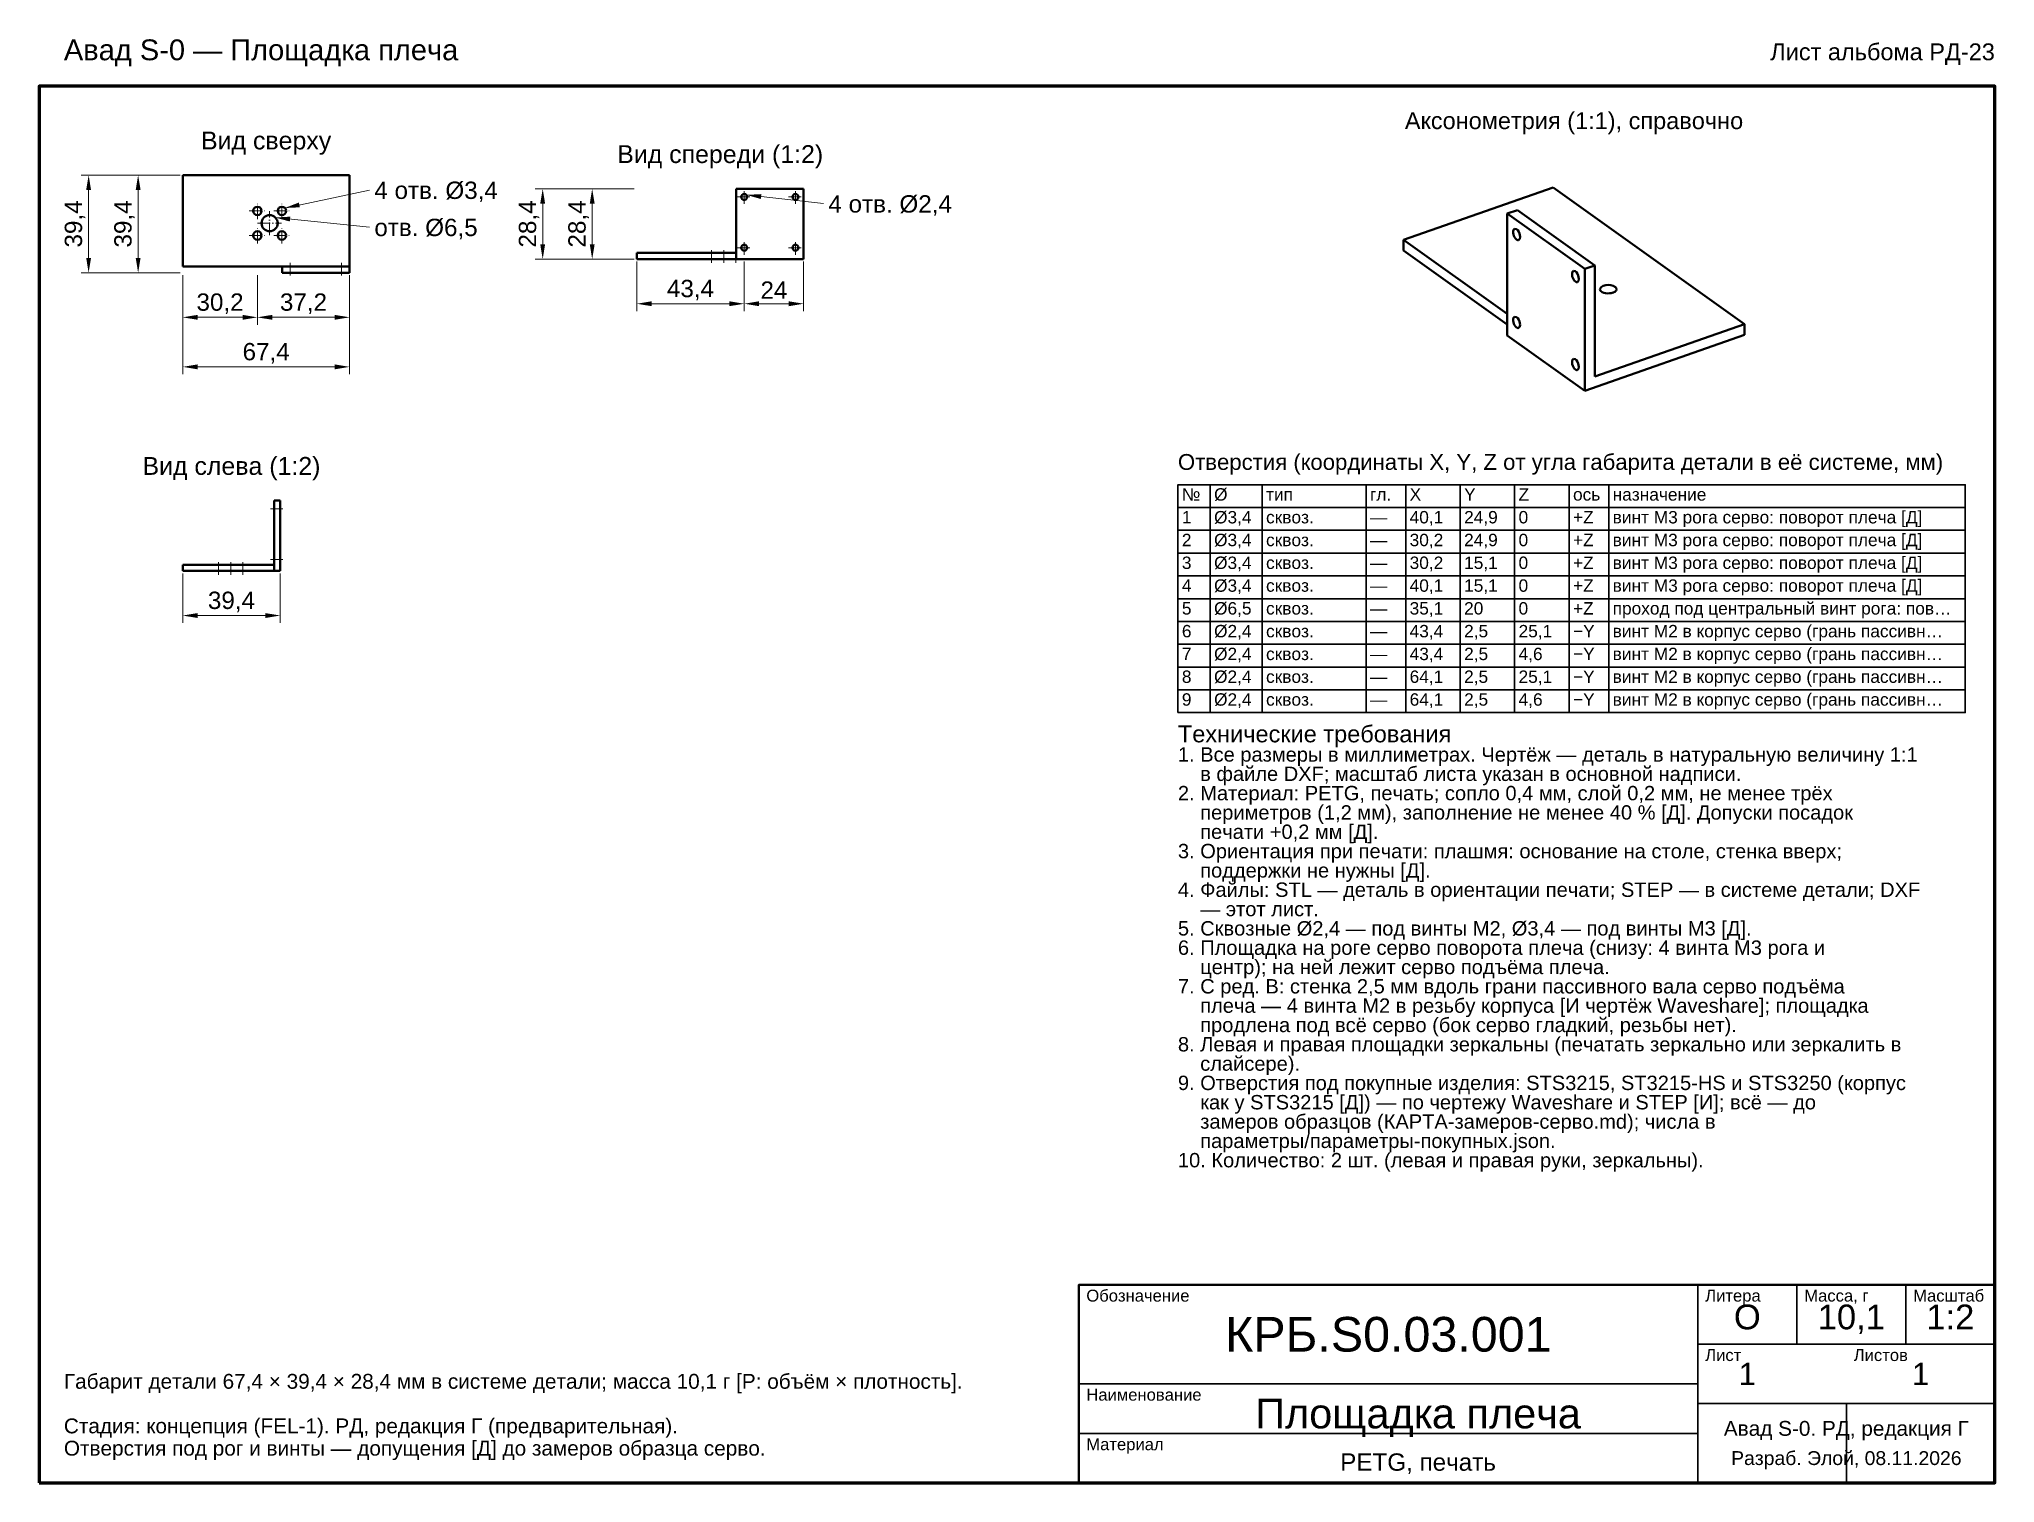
# Model space of a CAD drawing. Header units: millimetres. Extents: x 40 to 830, y 10 to 593.
import ezdxf
from ezdxf.enums import TextEntityAlignment as Align

# ---------------------------------------------------------------- set-up
doc = ezdxf.new("R2010")
doc.units = ezdxf.units.MM
doc.header["$LTSCALE"] = 2
doc.linetypes.add('DASHDOT', pattern=[3.556, 2.54, -0.508, 0, -0.508])
for name, color, linetype, lineweight in [('КОНТУР', 7, 'Continuous', 50), ('ОСИ', 1, 'DASHDOT', 18), ('РАЗМЕРЫ', 5, 'Continuous', 18), ('РАМКА', 7, 'Continuous', 70), ('ТАБЛИЦА', 7, 'Continuous', 35), ('ТЕКСТ', 7, 'Continuous', 25)]:
    doc.layers.add(name, color=color, linetype=linetype, lineweight=lineweight)
doc.styles.add('GOST', font='arial.ttf')
doc.dimstyles.new('GOST', dxfattribs={"dimtxt": 7, "dimasz": 6, "dimexe": 3, "dimexo": 1, "dimgap": 2, "dimtad": 1, "dimdec": 1, "dimtxsty": 'GOST', "dimcen": 2.5, "dimclrd": 5, "dimclre": 5, "dimclrt": 5, "dimazin": 3, "dimtfac": 1, "dimtmove": 0, "dimatfit": 3, "dimlwd": 18, "dimlwe": 18})

msp = doc.modelspace()

# ---------------------------------------------------------------- linework, layer by layer
at = {"layer": 'КОНТУР'}
for p, q in [((98, 501.1), (98, 538)), ((165.41, 538), (98, 538)), ((165.41, 501.1), (165.41, 538)), ((321.52, 504.09), (321.52, 532.5)), ((321.52, 532.5), (348.82, 532.5)), ((348.82, 504.09), (348.82, 532.5)), ((591.11, 511.91), (651.56, 533.07)), ((728.89, 477.86), (651.56, 533.07)), ((633.02, 522.5), (637.12, 523.93)), ((633.02, 473.29), (633.02, 522.5)), ((633.02, 522.5), (664.34, 500.13)), ((637.12, 523.93), (668.44, 501.57)), ((281.41, 504.09), (281.41, 506.59)), ((281.41, 506.59), (321.52, 506.59)), ((591.11, 507.58), (591.11, 511.91)), ((591.11, 511.91), (633.02, 481.98)), ((591.11, 507.58), (633.02, 477.65)), ((98, 501.1), (138.11, 501.1)), ((138.11, 498.6), (138.11, 501.1)), ((138.11, 501.1), (165.41, 501.1)), ((138.11, 498.6), (165.41, 498.6)), ((165.41, 498.6), (165.41, 501.1)), ((281.41, 504.09), (321.52, 504.09)), ((348.82, 504.09), (321.52, 504.09)), ((664.34, 500.13), (668.44, 501.57)), ((664.34, 450.93), (664.34, 500.13)), ((668.44, 456.69), (668.44, 501.57)), ((668.44, 456.69), (728.89, 477.86)), ((728.89, 473.53), (728.89, 477.86)), ((664.34, 450.93), (633.02, 473.29)), ((728.89, 473.53), (664.34, 450.93)), ((137.4, 406.6), (134.9, 406.6)), ((134.9, 380.69), (134.9, 406.6)), ((137.4, 378.19), (137.4, 406.6)), ((134.9, 380.69), (98, 380.69)), ((98, 378.19), (98, 380.69)), ((134.9, 378.19), (134.9, 380.69)), ((134.9, 378.19), (98, 378.19)), ((137.4, 378.19), (134.9, 378.19))]:
    msp.add_line(p, q, dxfattribs=at)
for points in [[(636.02, 516.34), (635.59, 515.92), (635.44, 515.32), (635.45, 514.7), (635.56, 514.09), (635.75, 513.5), (636.02, 512.94), (636.36, 512.43), (636.81, 512)], [(637.6, 511.81), (638.07, 512.34), (638.19, 513.05), (638.12, 513.77), (637.93, 514.47), (637.64, 515.14), (637.24, 515.74), (636.71, 516.22), (636.02, 516.34)], [(636.81, 512), (636.9, 511.94), (636.99, 511.89), (637.09, 511.84), (637.19, 511.81), (637.29, 511.79), (637.39, 511.78), (637.5, 511.79), (637.6, 511.81)], [(659.76, 499.39), (659.34, 498.96), (659.19, 498.36), (659.2, 497.74), (659.31, 497.13), (659.5, 496.54), (659.76, 495.99), (660.11, 495.47), (660.56, 495.04)], [(661.35, 494.86), (661.81, 495.38), (661.93, 496.09), (661.87, 496.82), (661.68, 497.52), (661.39, 498.18), (660.99, 498.78), (660.45, 499.27), (659.76, 499.39)], [(660.56, 495.04), (660.64, 494.98), (660.74, 494.93), (660.83, 494.89), (660.93, 494.85), (661.04, 494.83), (661.14, 494.82), (661.25, 494.83), (661.35, 494.86)], [(677.24, 491.97), (676.76, 492.84), (675.86, 493.34), (674.87, 493.59), (673.84, 493.67), (672.82, 493.59), (671.82, 493.34), (670.92, 492.84), (670.44, 491.97)], [(670.44, 491.97), (670.73, 491.28), (671.33, 490.82), (672.04, 490.53), (672.78, 490.36), (673.54, 490.28), (674.3, 490.29), (675.06, 490.38), (675.79, 490.58)], [(675.79, 490.58), (676.04, 490.67), (676.28, 490.79), (676.51, 490.92), (676.73, 491.08), (676.93, 491.26), (677.09, 491.47), (677.2, 491.71), (677.24, 491.97)], [(636.02, 480.84), (635.59, 480.41), (635.44, 479.81), (635.45, 479.19), (635.56, 478.58), (635.75, 477.99), (636.02, 477.43), (636.36, 476.92), (636.81, 476.49)], [(637.6, 476.31), (638.07, 476.83), (638.19, 477.54), (638.12, 478.26), (637.93, 478.97), (637.64, 479.63), (637.24, 480.23), (636.71, 480.72), (636.02, 480.84)], [(636.81, 476.49), (636.9, 476.43), (636.99, 476.38), (637.09, 476.34), (637.19, 476.3), (637.29, 476.28), (637.39, 476.27), (637.5, 476.28), (637.6, 476.31)], [(659.76, 463.88), (659.34, 463.45), (659.19, 462.85), (659.2, 462.24), (659.31, 461.63), (659.5, 461.04), (659.76, 460.48), (660.11, 459.97), (660.56, 459.54)], [(661.35, 459.35), (661.81, 459.87), (661.93, 460.59), (661.87, 461.31), (661.68, 462.01), (661.39, 462.67), (660.99, 463.28), (660.45, 463.76), (659.76, 463.88)], [(660.56, 459.54), (660.64, 459.48), (660.74, 459.43), (660.83, 459.38), (660.93, 459.35), (661.04, 459.32), (661.14, 459.32), (661.25, 459.32), (661.35, 459.35)]]:
    msp.add_lwpolyline(points, dxfattribs=at)
for centre, radius in [((324.82, 529.2), 1.2), ((345.52, 529.2), 1.2), ((128.16, 523.55), 1.7), ((133.11, 518.6), 3.25), ((138.06, 523.55), 1.7), ((128.16, 513.65), 1.7), ((138.06, 513.65), 1.7), ((324.82, 508.7), 1.2), ((345.52, 508.7), 1.2)]:
    msp.add_circle(centre, radius, dxfattribs=at)
at = {"layer": 'ОСИ'}
for p, q in [((324.82, 526.4), (324.82, 532)), ((345.52, 526.4), (345.52, 532)), ((124.86, 523.55), (131.46, 523.55)), ((128.16, 520.25), (128.16, 526.85)), ((133.11, 513.75), (133.11, 523.45)), ((134.76, 523.55), (141.36, 523.55)), ((138.06, 520.25), (138.06, 526.85)), ((322.02, 529.2), (327.62, 529.2)), ((342.72, 529.2), (348.32, 529.2)), ((124.86, 513.65), (131.46, 513.65)), ((128.16, 510.35), (128.16, 516.95)), ((128.26, 518.6), (137.96, 518.6)), ((134.76, 513.65), (141.36, 513.65)), ((138.06, 510.35), (138.06, 516.95)), ((311.57, 502.59), (311.57, 508.09)), ((311.57, 502.59), (311.57, 508.09)), ((316.52, 502.59), (316.52, 508.09)), ((321.47, 502.59), (321.47, 508.09)), ((321.47, 502.59), (321.47, 508.09)), ((322.02, 508.7), (327.62, 508.7)), ((324.82, 505.9), (324.82, 511.5)), ((342.72, 508.7), (348.32, 508.7)), ((345.52, 505.9), (345.52, 511.5)), ((141.41, 502.6), (141.41, 497.1)), ((141.41, 502.6), (141.41, 497.1)), ((162.11, 502.6), (162.11, 497.1)), ((162.11, 502.6), (162.11, 497.1)), ((133.4, 403.3), (138.9, 403.3)), ((133.4, 403.3), (138.9, 403.3)), ((112.45, 376.69), (112.45, 382.19)), ((112.45, 376.69), (112.45, 382.19)), ((117.4, 376.69), (117.4, 382.19)), ((122.35, 376.69), (122.35, 382.19)), ((122.35, 376.69), (122.35, 382.19)), ((133.4, 382.8), (138.9, 382.8)), ((133.4, 382.8), (138.9, 382.8))]:
    msp.add_line(p, q, dxfattribs=at)
at = {"layer": 'РАМКА', "lineweight": 70}
msp.add_lwpolyline([(40, 10), (830, 10), (830, 574), (40, 574), (40, 10)], dxfattribs=at)
at = {"layer": 'ТАБЛИЦА'}
for p, q in [((513, 413), (513, 321)), ((534, 413), (534, 321)), ((576, 413), (576, 321)), ((592, 413), (592, 321)), ((614, 413), (614, 321)), ((636, 413), (636, 321)), ((658, 413), (658, 321)), ((674, 413), (674, 321)), ((500, 403.8), (818, 403.8)), ((500, 394.6), (818, 394.6)), ((500, 385.4), (818, 385.4)), ((500, 376.2), (818, 376.2)), ((500, 367), (818, 367)), ((500, 357.8), (818, 357.8)), ((500, 348.6), (818, 348.6)), ((500, 339.4), (818, 339.4)), ((500, 330.2), (818, 330.2)), ((710, 10), (710, 90)), ((750, 66), (750, 90)), ((794, 66), (794, 90)), ((710, 66), (830, 66)), ((460, 50), (710, 50)), ((710, 42), (830, 42)), ((770, 10), (770, 42)), ((460, 30), (710, 30))]:
    msp.add_line(p, q, dxfattribs=at)
at = {"layer": 'ТАБЛИЦА', "lineweight": 35}
msp.add_lwpolyline([(500, 321), (818, 321), (818, 413), (500, 413), (500, 321)], dxfattribs=at)
at = {"layer": 'ТАБЛИЦА', "lineweight": 50}
msp.add_lwpolyline([(460, 10), (830, 10), (830, 90), (460, 90), (460, 10)], dxfattribs=at)

# ---------------------------------------------------------------- texts
at = {"layer": 'ТЕКСТ', "style": 'GOST'}
for s, height, p in [('Авад S-0 — Площадка плеча', 8.4, (50, 584.4)), ('4 отв. Ø3,4', 7, (175.41, 528.4)), ('4 отв. Ø2,4', 7, (358.82, 522.9)), ('отв. Ø6,5', 7, (175.41, 513.4)), ('Отверстия (координаты X, Y, Z от угла габарита детали в её системе, мм)', 6.4, (500, 419)), ('№', 5, (501.6, 406.6)), ('Ø', 5, (514.6, 406.6)), ('X', 5, (593.6, 406.6)), ('Y', 5, (615.6, 406.6)), ('Z', 5, (637.6, 406.6)), ('тип', 5, (535.6, 406.6)), ('гл.', 5, (577.6, 406.6)), ('ось', 5, (659.6, 406.6)), ('назначение', 5, (675.6, 406.6)), ('1', 5, (501.6, 397.4)), ('Ø3,4', 5, (514.6, 397.4)), ('сквоз.', 5, (535.6, 397.4)), ('—', 5, (577.6, 397.4)), ('40,1', 5, (593.6, 397.4)), ('24,9', 5, (615.6, 397.4)), ('0', 5, (637.6, 397.4)), ('+Z', 5, (659.6, 397.4)), ('винт M3 рога серво: поворот плеча [Д]', 5, (675.6, 397.4)), ('2', 5, (501.6, 388.2)), ('Ø3,4', 5, (514.6, 388.2)), ('сквоз.', 5, (535.6, 388.2)), ('—', 5, (577.6, 388.2)), ('30,2', 5, (593.6, 388.2)), ('24,9', 5, (615.6, 388.2)), ('0', 5, (637.6, 388.2)), ('+Z', 5, (659.6, 388.2)), ('винт M3 рога серво: поворот плеча [Д]', 5, (675.6, 388.2)), ('3', 5, (501.6, 379)), ('Ø3,4', 5, (514.6, 379)), ('сквоз.', 5, (535.6, 379)), ('—', 5, (577.6, 379)), ('30,2', 5, (593.6, 379)), ('15,1', 5, (615.6, 379)), ('0', 5, (637.6, 379)), ('+Z', 5, (659.6, 379)), ('винт M3 рога серво: поворот плеча [Д]', 5, (675.6, 379)), ('4', 5, (501.6, 369.8)), ('Ø3,4', 5, (514.6, 369.8)), ('сквоз.', 5, (535.6, 369.8)), ('—', 5, (577.6, 369.8)), ('40,1', 5, (593.6, 369.8)), ('15,1', 5, (615.6, 369.8)), ('0', 5, (637.6, 369.8)), ('+Z', 5, (659.6, 369.8)), ('винт M3 рога серво: поворот плеча [Д]', 5, (675.6, 369.8)), ('5', 5, (501.6, 360.6)), ('Ø6,5', 5, (514.6, 360.6)), ('сквоз.', 5, (535.6, 360.6)), ('35,1', 5, (593.6, 360.6)), ('20', 5, (615.6, 360.6)), ('0', 5, (637.6, 360.6)), ('+Z', 5, (659.6, 360.6)), ('проход под центральный винт рога: пов…', 5, (675.6, 360.6)), ('6', 5, (501.6, 351.4)), ('Ø2,4', 5, (514.6, 351.4)), ('—', 5, (577.6, 360.6)), ('43,4', 5, (593.6, 351.4)), ('2,5', 5, (615.6, 351.4)), ('25,1', 5, (637.6, 351.4)), ('−Y', 5, (659.6, 351.4)), ('винт M2 в корпус серво (грань пассивн…', 5, (675.6, 351.4)), ('сквоз.', 5, (535.6, 351.4)), ('—', 5, (577.6, 351.4)), ('7', 5, (501.6, 342.2)), ('Ø2,4', 5, (514.6, 342.2)), ('сквоз.', 5, (535.6, 342.2)), ('—', 5, (577.6, 342.2)), ('43,4', 5, (593.6, 342.2)), ('2,5', 5, (615.6, 342.2)), ('4,6', 5, (637.6, 342.2)), ('−Y', 5, (659.6, 342.2)), ('винт M2 в корпус серво (грань пассивн…', 5, (675.6, 342.2)), ('8', 5, (501.6, 333)), ('Ø2,4', 5, (514.6, 333)), ('сквоз.', 5, (535.6, 333)), ('—', 5, (577.6, 333)), ('64,1', 5, (593.6, 333)), ('2,5', 5, (615.6, 333)), ('25,1', 5, (637.6, 333)), ('−Y', 5, (659.6, 333)), ('винт M2 в корпус серво (грань пассивн…', 5, (675.6, 333)), ('9', 5, (501.6, 323.8)), ('Ø2,4', 5, (514.6, 323.8)), ('сквоз.', 5, (535.6, 323.8)), ('—', 5, (577.6, 323.8)), ('64,1', 5, (593.6, 323.8)), ('2,5', 5, (615.6, 323.8)), ('4,6', 5, (637.6, 323.8)), ('−Y', 5, (659.6, 323.8)), ('винт M2 в корпус серво (грань пассивн…', 5, (675.6, 323.8)), ('Технические требования', 6.8, (500, 309)), ('1. Все размеры в миллиметрах. Чертёж — деталь в натуральную величину 1:1', 5.8, (500, 301.2)), ('    в файле DXF; масштаб листа указан в основной надписи.', 5.8, (500, 293.4)), ('2. Материал: PETG, печать; сопло 0,4 мм, слой 0,2 мм, не менее трёх', 5.8, (500, 285.6)), ('    периметров (1,2 мм), заполнение не менее 40 % [Д]. Допуски посадок', 5.8, (500, 277.8)), ('    печати +0,2 мм [Д].', 5.8, (500, 270)), ('3. Ориентация при печати: плашмя: основание на столе, стенка вверх;', 5.8, (500, 262.2)), ('4. Файлы: STL — деталь в ориентации печати; STEP — в системе детали; DXF', 5.8, (500, 246.6)), ('    поддержки не нужны [Д].', 5.8, (500, 254.4)), ('5. Сквозные Ø2,4 — под винты M2, Ø3,4 — под винты M3 [Д].', 5.8, (500, 231)), ('    — этот лист.', 5.8, (500, 238.8)), ('6. Площадка на роге серво поворота плеча (снизу: 4 винта M3 рога и', 5.8, (500, 223.2)), ('    центр); на ней лежит серво подъёма плеча.', 5.8, (500, 215.4)), ('7. С ред. В: стенка 2,5 мм вдоль грани пассивного вала серво подъёма', 5.8, (500, 207.6)), ('    плеча — 4 винта M2 в резьбу корпуса [И чертёж Waveshare]; площадка', 5.8, (500, 199.8)), ('    продлена под всё серво (бок серво гладкий, резьбы нет).', 5.8, (500, 192)), ('8. Левая и правая площадки зеркальны (печатать зеркально или зеркалить в', 5.8, (500, 184.2)), ('    слайсере).', 5.8, (500, 176.4)), ('9. Отверстия под покупные изделия: STS3215, ST3215-HS и STS3250 (корпус', 5.8, (500, 168.6)), ('    как у STS3215 [Д]) — по чертежу Waveshare и STEP [И]; всё — до', 5.8, (500, 160.8)), ('    замеров образцов (КАРТА-замеров-серво.md); числа в', 5.8, (500, 153)), ('    параметры/параметры-покупных.json.', 5.8, (500, 145.2)), ('10. Количество: 2 шт. (левая и правая руки, зеркальны).', 5.8, (500, 137.4)), ('Обозначение', 4.8, (463, 83.2)), ('Литера', 4.8, (713, 83.2)), ('Масса, г', 4.8, (753, 83.2)), ('Масштаб', 4.8, (797, 83.2)), ('Лист', 4.8, (713, 59.2)), ('Листов', 4.8, (773, 59.2)), ('Габарит детали 67,4 × 39,4 × 28,4 мм в системе детали; масса 10,1 г [Р: объём × плотность].', 6, (50, 48)), ('Наименование', 4.8, (463, 43.2)), ('Стадия: концепция (FEL-1). РД, редакция Г (предварительная).', 6, (50, 30)), ('Отверстия под рог и винты — допущения [Д] до замеров образца серво.', 6, (50, 21)), ('Материал', 4.8, (463, 23.2))]:
    msp.add_text(s, height=height, dxfattribs=at).set_placement(p)
msp.add_text('Лист альбома РД-23', height=6.8, dxfattribs=at).set_placement((830, 584.4), align=Align.RIGHT)
for s, height, p in [('Аксонометрия (1:1), справочно', 6.8, (660, 560)), ('Вид сверху', 7.2, (131.7, 552)), ('Вид спереди (1:2)', 7.2, (315.11, 546.5)), ('Вид слева (1:2)', 7.2, (117.7, 420.6)), ('О', 10, (730, 77)), ('10,1', 10, (772, 77)), ('1:2', 10, (812, 77)), ('КРБ.S0.03.001', 14, (585, 70)), ('1', 9, (730, 54)), ('1', 9, (800, 54)), ('Площадка плеча', 12, (597, 38)), ('Авад S-0. РД, редакция Г', 6, (770, 32)), ('PETG, печать', 7, (597, 18.4)), ('Разраб. Элой, 08.11.2026', 5.6, (770, 20))]:
    msp.add_text(s, height=height, dxfattribs=at).set_placement(p, align=Align.MIDDLE_CENTER)

# ---------------------------------------------------------------- dimensions: what is measured, and where the dimension line sits
at = {"layer": 'РАЗМЕРЫ'}
for base, p1, p2 in [((60, 498.6), (98, 498.6), (98, 538)), ((80, 498.6), (98, 498.6), (98, 538)), ((243.41, 504.09), (281.41, 504.09), (281.41, 532.5)), ((263.41, 504.09), (281.41, 504.09), (281.41, 532.5))]:
    msp.add_linear_dim(base=base, p1=p1, p2=p2, angle=90, dimstyle='GOST', dxfattribs=at).render()
for base, p1, p2 in [((98, 480.6), (98, 498.6), (128.16, 498.6)), ((98, 460.6), (98, 498.6), (165.41, 498.6)), ((128.16, 480.6), (128.16, 498.6), (165.408, 498.6)), ((281.41, 486.09), (281.41, 504.09), (324.82, 504.09)), ((324.82, 486.09), (324.82, 504.09), (348.82, 504.09)), ((98, 360.19), (98, 378.19), (137.4, 378.19))]:
    msp.add_linear_dim(base=base, p1=p1, p2=p2, dimstyle='GOST', dxfattribs=at).render()

# ---------------------------------------------------------------- leaders
for points in [[(139.25, 524.74), (173.41, 532)], [(325.66, 530.04), (356.82, 526.5)], [(135.38, 520.88), (173.41, 517)]]:
    msp.add_leader(points, dimstyle='GOST', dxfattribs=at)

doc.saveas('drawing.dxf')
